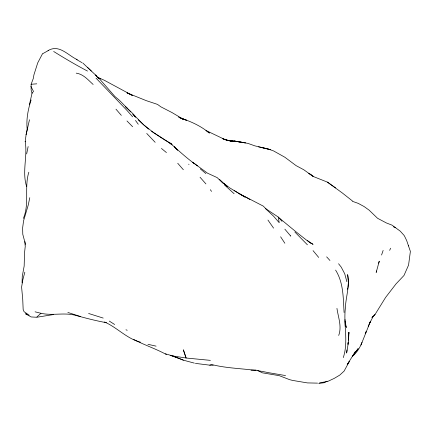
<?xml version="1.0" encoding="UTF-8"?>
<svg xmlns="http://www.w3.org/2000/svg" width="432" height="432" viewBox="0 0 432 432"><rect width="100%" height="100%" fill="white"/><g stroke="black" fill="none" stroke-linecap="round" stroke-linejoin="round"><path stroke-width="0.65" d="M348.019 287.415L348.408 282.442L347.641 274.606C350.001 286.006 345.703 297.167 345.325 308.502C343.445 324.821 348.635 341.793 343.278 357.61M22.086 282.857L22.259 276.448L24.165 266.042L24.538 252.806L25.294 245.857M23.355 218.479C29.673 203.666 24.122 187.315 28.831 172.201M25.202 141.745L26.087 134.719L29.479 119.74M346.95 349.969L346.653 353.047L348.592 341.145L348.484 332.721L348.5 339.223M347.981 344.255L348.176 342.365M348.003 344.153L348.219 342.166M348.435 340.178L349.034 332.402L348.824 333.709M29.408 104.782L32.027 93.269L31.12 89.861L31.12 84.272L33.291 78.473L33.928 74.833L37.708 62.905L42.401 53.941M26.665 153.916L28.139 146.556M29.781 197.694L28.237 205.092L23.576 220.806L22.631 227.864L22.783 234.29L25.483 244.474M26.087 134.719L27.697 127.283M338.715 335.443C342.036 326.446 338.207 317.342 336.944 308.378M376.542 270.95L376.186 272.441L379.258 261.193L378.707 263.185M347.528 289.294L347.852 288.041M24.84 272.165L22.815 279.844L21.6 287.059L22.734 299.425L23.161 309.517L24.062 311.677L29.203 315.22M31.12 99.938C28.031 109.447 26.104 119.54 27.211 129.557M381.564 255.026L383.146 250.414M352.517 356.227L358.155 348.624L352.382 356.357C356.827 352.712 359.948 347.695 362.011 342.382M360.963 345.055L370.494 321.241L368.188 326.419M389.659 250.349L390.614 248.216M365.251 333.428L366.12 331.733L365.229 333.396M369.436 323.638L373.248 316.316L375.073 314.431L385.614 297.416L396.025 283.894L403.99 275.47L408.564 265.091L410.384 251.408L406.663 240.532L404.93 236.947L404.141 235.478L400.286 231.19L391.986 225.126L386.348 222.944L377.552 218.279L369.101 210.136L364.068 206.528L358.247 203.38L352.523 201.35M347.204 364.705L355.331 351.551M347.625 364.009L349.466 361.184L344.099 371.11L339.752 375.106L334.19 378.41L327.947 381.316L319.453 382.919M183.362 349.996L186.106 358.02L210.384 360.364M32.027 93.269L33.48 91.39L30.883 86.373M371.974 317.639L373.248 316.316M372.038 317.579L375.073 314.431M106.477 322.693C96.25 320.89 86.243 318.222 76.232 315.544C64.611 312.093 52.704 315.981 40.97 313.292L36.542 317.245L31.12 316.948L25.483 313.772L27.373 314.48M42.568 53.779L48.298 50.576M327.143 381.191L324.324 382.703L318.686 383.449M48.038 50.576L48.19 50.517C59.276 44.015 67.943 55.388 77.215 59.627M195.421 363.393L209.747 365.159L211.556 364.5C229.883 369.203 249.134 368.302 267.597 372.514L285.541 375.575M53.676 314.528L37.006 317.228M31.12 84.272L36.763 83.824M251.024 370.208L256.036 370.03M317.558 383.13L307.406 382.909L292.54 380.403L289.699 379.685L279.218 375.662L262.305 372.811L257.791 370.57M209.747 365.159L213.176 365.261M229.468 140.686L234.112 140.999L247.914 143.375L254.88 145.865L267.943 148.921L273.58 150.93L284.855 157.237L296.131 165.656L303.755 169.733L313.049 176.342L308.842 173.302L314.042 176.812L327.407 182.12L342.371 193.012L352.517 201.026M229.792 140.816L239.301 141.836L229.106 140.708L234.112 141.653L225.121 139.644L222.831 138.764L228.474 140.638L225.121 139.644L205.918 130.464L209.39 133.067C200.891 125.971 190.566 121.214 180.058 118.017M258.541 146.875L261.679 147.506M260.426 147.301L270.729 149.737L262.305 147.636M156.082 346.145L147.971 344.315M165.38 353.797L172.881 355.973L186.106 358.02L183.454 349.871M35.089 311.823L40.97 313.292M183.362 360.164L172.881 355.973L183.362 360.164L194.341 363.118M88.603 313.481L103.199 318.076M67.851 312.444L80.314 316.472M76.226 73.143C83.365 74.099 88.079 79.947 93.145 84.478M181.192 118.417L186.511 120.226L178.351 117.013M170.186 355.336L177.725 357.901M393.471 226.838L395.383 227.513M125.955 329.8L127.208 330.259M104.42 321.953C117.121 327.402 126.657 338.639 140.422 342.16M97.853 77.409L104.42 80.325L132.613 95.542L126.976 92.848L146.372 100.688L157.534 104.404L160.807 106.801L172.087 112.612L183.362 119.313L181.105 118.292M133.774 339.487C144.423 345.06 155.909 348.797 166.45 354.548M97.886 77.636L100.3 78.851L97.913 77.62M219.445 179.345L227.405 186.538L223.744 183.373L229.559 187.78L239.744 193.919L263.293 206.113L266.922 209.806M53.676 51.489C64.746 58.379 75.946 65.005 87.507 71.069M245.387 196.906L249.928 199.508M76.232 59.33L81.869 62.613M239.744 193.919L245.036 197.116L234.112 190.496M164.176 139.633L172.082 144.423L153.684 132.667L144.099 125.183L148.554 129.125M109.274 321.079L114.637 324.491M311.537 243.367L313.049 244.361L307.411 240.521M163.652 139.282L151.583 131.317M197.591 165.915L192.634 162.27L207.544 173.194L217.193 177.622L222.831 183.173M335.605 187.915L327.407 182.12M278.224 217.026L265.259 208.391L273.58 216.2L279.218 222.723L278.224 217.026L282.02 221.346M125.377 106.72L126.976 107.892L125.982 107.12M194.638 163.76C185.787 157.464 178 149.926 169.776 142.911L171.266 144.277M161.428 148.446L166.444 152.577M311.143 243.599C300.17 235.424 289.726 226.692 279.218 217.917M200.281 168.869L205.918 173.599M126.544 107.827L131.922 112.682L135.637 117.045L133.013 114.242M234.106 193.703L224.186 184.68M87.507 67.403L98.782 78.052L114.88 96.476L119.475 100.337L130.831 111.899M176.234 148.84L177.725 150.212L174.49 146.702L176.542 149.04M188.671 164.176L189 164.484M91.309 71.021L82.739 62.942M294.862 231.995L307.411 244.814M126.976 120.955L132.619 126.733M96.017 78.127L126.976 110.43L132.619 116.797M155.169 142.328L146.734 133.456M133.051 114.107L143.894 125.042L138.24 119.885M177.725 163.247L183.362 169.754M326.646 256.856L329.962 260.496M200.048 177.255L205.918 183.908M133.051 114.134L135.637 117.045M115.976 109.183L121.338 115.371M284.855 229.165L290.79 236.153L290.698 235.867M313.049 250.636L318.686 257.429M96.892 76.475L95.71 74.984L96.52 76.054M338.564 263.736L341.242 267.16L344.731 273.807L346.88 281.713M273.58 228.134L267.937 220.055M135.481 120.447L138.256 124.243M210.308 189.691L211.556 191.403M280.611 236.79L284.855 243.248M408.407 245.462L408.65 245.9M335.599 270.086C343.634 282.933 343.181 298.031 344.088 312.503M346.205 326.743L346.356 327.44L345.125 321.635M26.606 186.511C21.875 171.698 27.734 156.465 25.186 141.404M24.943 241.58L25.105 245.533M345.017 319.55L345.271 326.203M239.749 141.885L234.112 140.999L245.387 142.884L239.749 141.885M98.782 78.251L97.654 77.636L98.782 78.251"/></g></svg>
